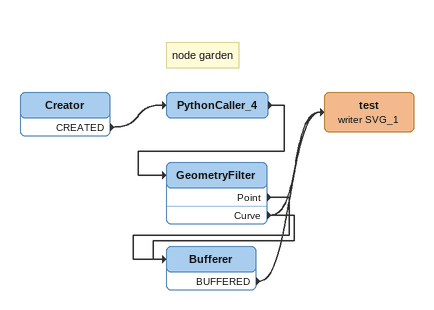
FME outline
Creator
    CREATED -> PythonCaller_4
Note: node garden
PythonCaller_4
    -> GeometryFilter
GeometryFilter
    Point -> Bufferer
    Curve -> test (writer SVG_1)
    Curve -> Bufferer
Bufferer
    BUFFERED -> test (writer SVG_1)
test (writer SVG_1)
